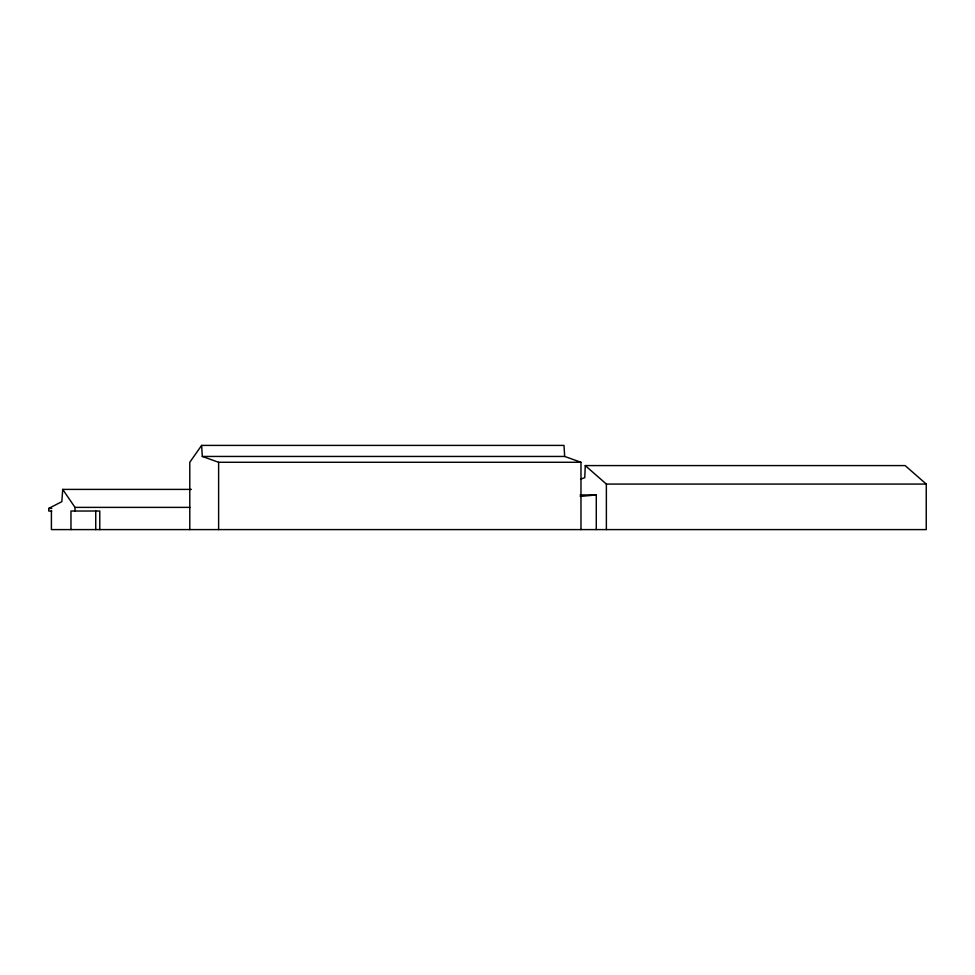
<?xml version="1.0" encoding="UTF-8"?>
<svg xmlns="http://www.w3.org/2000/svg" width="975" height="975" viewBox="0 0 975 975"><rect width="100%" height="100%" fill="white"/><g stroke="black" fill="none" stroke-linecap="round" stroke-linejoin="round"><path stroke-width="1.46" d="M51.407 511.022L51.407 529.596L926.25 529.596L926.25 484.075L905.141 465.587L585.268 465.587L584.768 477.665L580.552 479.139M191.332 489.401L62.705 489.401L61.852 501.638L48.75 508.438L48.75 511.022L51.772 511.022M580.978 529.596L580.978 462.272L564.683 456.446L563.989 445.404L201.63 445.404L189.784 462.272L189.784 529.596M580.235 496.421L596.286 494.947L596.286 529.596M201.63 445.404L202.312 456.446L564.683 456.446M202.312 456.446L218.619 462.272L580.978 462.272M585.268 465.587L606.377 484.075L926.25 484.075M580.101 494.947L596.286 494.947M62.705 489.401L75.014 507.378L190.015 507.378M48.75 508.438L51.772 508.438M606.377 484.075L606.377 529.596M218.619 462.272L218.619 529.596M99.779 529.596L99.779 511.022L70.968 511.022L70.968 529.596M95.745 511.022L95.745 529.596M75.014 507.378L75.014 511.022"/></g></svg>
